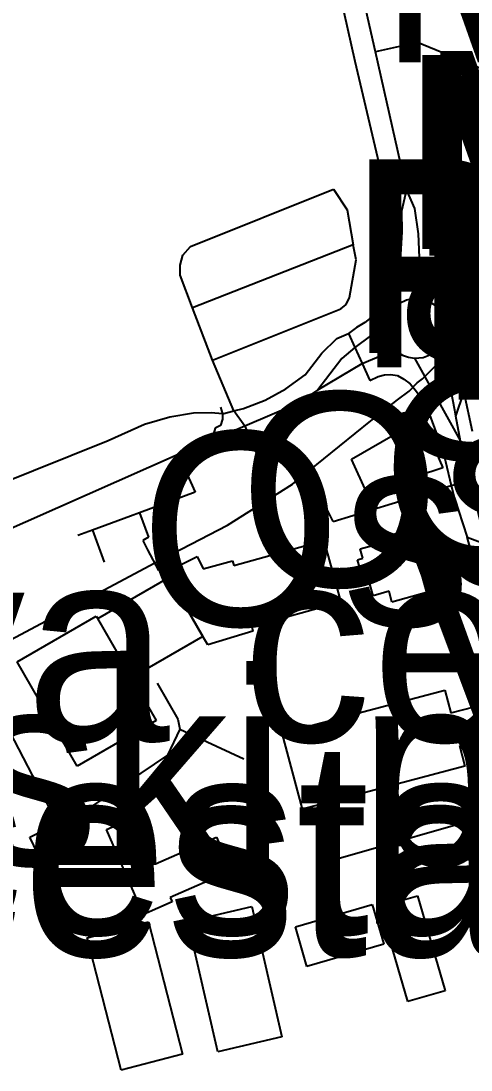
# Model space of a CAD drawing. Extents: x -8864 to 13231, y -7697 to 8949.
# Drawn here: x -2646.4 to -2502.5, y -365.4 to -29.8 of the extents above; entities that cross this region are included whole.
import ezdxf

# ---------------------------------------------------------------- set-up
doc = ezdxf.new("R2010")
doc.units = 0
for name, color, linetype in [('OSM_BUILDING_YES', 9, 'CONTINUOUS'), ('OSM_HIGHWAY_CONSTRUCTION', 8, 'CONTINUOUS'), ('OSM_HIGHWAY_CYCLEWAY', 8, 'CONTINUOUS'), ('OSM_HIGHWAY_FOOTWAY', 8, 'CONTINUOUS'), ('OSM_HIGHWAY_RESIDENTIAL', 8, 'CONTINUOUS'), ('OSM_HIGHWAY_SECONDARY', 8, 'CONTINUOUS'), ('OSM_HIGHWAY_SERVICE', 8, 'CONTINUOUS'), ('OSM_HIGHWAY_UNCLASSIFIED', 8, 'CONTINUOUS'), ('OSM_LABELS', 8, 'CONTINUOUS'), ('OSM_LEISURE_PITCH', 3, 'CONTINUOUS'), ('OSM_WATERWAY_STREAM', 4, 'CONTINUOUS')]:
    doc.layers.add(name, color=color, linetype=linetype)

msp = doc.modelspace()

# ---------------------------------------------------------------- linework, layer by layer
at = {"layer": 'OSM_BUILDING_YES'}
for p, q in [((-2502.014057, -88.299891), (-2511.018653, -91.446708)), ((-2511.018653, -91.446708), (-2507.021715, -102.910905)), ((-2507.021715, -102.910905), (-2508.154946, -103.311206)), ((-2508.154946, -103.311206), (-2501.899203, -121.269187)), ((-2540.735348, -170.005923), (-2518.354029, -157.085073)), ((-2518.354029, -157.085073), (-2511.447443, -172.774677)), ((-2535.781289, -180.680636), (-2540.735348, -170.005923)), ((-2511.447443, -172.774677), (-2535.781289, -180.680636)), ((-2533.292775, -195.625234), (-2522.236112, -192.567374)), ((-2522.236112, -192.567374), (-2516.692466, -212.59358)), ((-2578.31575, -203.920376), (-2549.548519, -195.9477)), ((-2549.548519, -195.9477), (-2544.0891, -215.67368)), ((-2537.940555, -198.683095), (-2532.833356, -197.270919)), ((-2532.833356, -197.270919), (-2533.292775, -195.625234)), ((-2600.214681, -206.088677), (-2590.107482, -201.062666)), ((-2590.107482, -201.062666), (-2588.162612, -205.043445)), ((-2537.113602, -201.663119), (-2537.940555, -198.683095)), ((-2588.162612, -205.043445), (-2578.729227, -202.430364)), ((-2578.729227, -202.430364), (-2578.31575, -203.920376)), ((-2538.75985, -202.119018), (-2537.113602, -201.663119)), ((-2537.312683, -207.33406), (-2538.75985, -202.119018)), ((-2621.83796, -220.955439), (-2599.150362, -207.856676)), ((-2599.150362, -207.856676), (-2600.214681, -206.088677)), ((-2588.262153, -226.704216), (-2599.150362, -207.856676)), ((-2599.150362, -207.856676), (-2588.262153, -226.704216)), ((-2535.666435, -206.878161), (-2537.312683, -207.33406)), ((-2533.798134, -213.638813), (-2535.666435, -206.878161)), ((-2528.698593, -212.226637), (-2533.798134, -213.638813)), ((-2527.749129, -215.651441), (-2528.698593, -212.226637)), ((-2516.692466, -212.59358), (-2527.749129, -215.651441)), ((-2544.0891, -215.67368), (-2572.603652, -223.579639)), ((-2647.672573, -234.776968), (-2622.412233, -220.199313)), ((-2622.412233, -220.199313), (-2603.154957, -253.557791)), ((-2610.957408, -239.814098), (-2621.83796, -220.955439)), ((-2572.603652, -223.579639), (-2572.205489, -225.025173)), ((-2588.262153, -226.704216), (-2610.957408, -239.814098)), ((-2586.654189, -229.384014), (-2588.262153, -226.704216)), ((-2572.205489, -225.025173), (-2586.654189, -229.384014)), ((-2628.415297, -268.146566), (-2647.672573, -234.776968)), ((-2562.848674, -257.649765), (-2510.888484, -243.883833)), ((-2510.888484, -243.883833), (-2508.958928, -251.155981)), ((-2508.958928, -251.155981), (-2497.76444, -248.198196)), ((-2603.154957, -253.557791), (-2628.415297, -268.146566)), ((-2556.409163, -281.956975), (-2562.848674, -257.649765)), ((-2495.000274, -258.650519), (-2506.194762, -261.608304)), ((-2506.194762, -261.608304), (-2504.448974, -268.202163)), ((-2504.448974, -268.202163), (-2556.409163, -281.956975)), ((-2619.066138, -288.395162), (-2609.908403, -284.381025)), ((-2609.908403, -284.381025), (-2603.354038, -299.370101)), ((-2643.576094, -290.863689), (-2637.909938, -288.139413)), ((-2637.909938, -288.139413), (-2632.879309, -298.625095)), ((-2607.174865, -315.582321), (-2619.066138, -288.395162)), ((-2638.545466, -301.338251), (-2643.576094, -290.863689)), ((-2603.354038, -299.370101), (-2583.859396, -290.84145)), ((-2583.859396, -290.84145), (-2579.15036, -301.616239)), ((-2632.879309, -298.625095), (-2638.545466, -301.338251)), ((-2579.15036, -301.616239), (-2598.698601, -310.167128)), ((-2598.07073, -311.601543), (-2607.174865, -315.582321)), ((-2598.698601, -310.167128), (-2598.07073, -311.601543))]:
    msp.add_line(p, q, dxfattribs=at)
at = {"layer": 'OSM_HIGHWAY_CONSTRUCTION'}
for p, q in [((-2592.15955, -101.954628), (-2546.432133, -83.607465)), ((-2546.432133, -83.607465), (-2542.075318, -90.212444)), ((-2542.075318, -90.212444), (-2540.191703, -101.387534)), ((-2594.594466, -104.734501), (-2592.15955, -101.954628)), ((-2540.191703, -101.387534), (-2591.508707, -121.536055)), ((-2539.242239, -106.146677), (-2540.191703, -101.387534)), ((-2595.536273, -107.914676), (-2594.594466, -104.734501)), ((-2541.378533, -118.222446), (-2539.242239, -106.146677)), ((-2595.490331, -111.094851), (-2595.536273, -107.914676)), ((-2591.508707, -121.536055), (-2595.490331, -111.094851)), ((-2544.066129, -121.902998), (-2542.427538, -120.513061)), ((-2542.427538, -120.513061), (-2541.378533, -118.222446)), ((-2585.145766, -138.237533), (-2591.508707, -121.536055)), ((-2585.145766, -138.237533), (-2544.066129, -121.902998)), ((-2578.29278, -154.494231), (-2585.145766, -138.237533)), ((-2574.816516, -159.409047), (-2578.29278, -154.494231))]:
    msp.add_line(p, q, dxfattribs=at)
at = {"layer": 'OSM_HIGHWAY_CYCLEWAY'}
for p, q in [((-2539.51789, -42.709971), (-2549.517891, 1.634565)), ((-2532.297369, -73.577683), (-2539.51789, -42.709971)), ((-2530.383126, -81.883944), (-2532.297369, -73.577683)), ((-2529.732284, -87.043389), (-2530.383126, -81.883944)), ((-2529.433662, -92.881122), (-2529.732284, -87.043389)), ((-2529.632744, -98.718856), (-2529.433662, -92.881122)), ((-2530.520952, -108.192664), (-2529.632744, -98.718856)), ((-2530.520952, -108.192664), (-2532.060003, -116.087503)), ((-2525.22233, -108.081469), (-2530.520952, -108.192664)), ((-2518.813447, -107.959154), (-2525.22233, -108.081469)), ((-2515.076846, -107.959154), (-2518.813447, -107.959154)), ((-2514.165667, -112.184561), (-2515.076846, -107.959154)), ((-2512.488791, -115.27578), (-2514.165667, -112.184561)), ((-2532.060003, -116.087503), (-2534.058471, -123.481966)), ((-2510.643461, -117.210572), (-2512.488791, -115.27578)), ((-2507.802726, -118.900735), (-2510.643461, -117.210572)), ((-2505.72003, -119.567905), (-2507.802726, -118.900735)), ((-2502.909923, -119.245439), (-2505.72003, -119.567905)), ((-2501.370872, -123.437488), (-2502.909923, -119.245439)), ((-2534.058471, -123.481966), (-2534.923709, -125.016456)), ((-2536.478074, -126.217361), (-2539.043158, -127.78521)), ((-2534.923709, -125.016456), (-2536.478074, -126.217361)), ((-2545.375471, -131.376806), (-2541.646527, -129.697762)), ((-2539.043158, -127.78521), (-2541.646527, -129.697762)), ((-2541.646527, -129.697762), (-2539.586803, -134.201157)), ((-2505.475007, -132.299724), (-2503.821102, -130.364932)), ((-2503.821102, -130.364932), (-2499.579141, -128.507977)), ((-2550.207018, -136.091471), (-2545.375471, -131.376806)), ((-2539.586803, -134.201157), (-2537.305026, -139.371721)), ((-2506.317274, -134.80161), (-2505.475007, -132.299724)), ((-2555.528612, -142.974437), (-2550.207018, -136.091471)), ((-2506.592925, -137.125584), (-2506.317274, -134.80161)), ((-2506.332588, -139.760903), (-2506.592925, -137.125584)), ((-2537.305026, -139.371721), (-2534.877767, -144.742436)), ((-2505.229984, -146.354762), (-2506.332588, -139.760903)), ((-2561.684814, -147.444473), (-2555.528612, -142.974437)), ((-2534.877767, -144.742436), (-2532.213142, -143.485933)), ((-2532.213142, -143.485933), (-2530.138103, -142.996676)), ((-2530.138103, -142.996676), (-2528.216204, -142.863242)), ((-2528.216204, -142.863242), (-2526.033968, -143.207946)), ((-2526.033968, -143.207946), (-2523.966587, -144.331015)), ((-2568.33872, -151.069427), (-2561.684814, -147.444473)), ((-2523.966587, -144.331015), (-2521.929833, -145.821027)), ((-2521.929833, -145.821027), (-2520.237643, -147.833655)), ((-2514.058469, -149.357025), (-2508.874701, -147.644624)), ((-2508.874701, -147.644624), (-2505.229984, -146.354762)), ((-2504.755252, -148.656497), (-2505.229984, -146.354762)), ((-2520.237643, -147.833655), (-2518.024779, -150.935993)), ((-2518.024779, -150.935993), (-2514.058469, -149.357025)), ((-2518.024779, -150.935993), (-2516.110537, -154.850055)), ((-2507.305023, -156.206633), (-2504.755252, -148.656497)), ((-2575.222335, -153.726986), (-2568.33872, -151.069427)), ((-2598.813456, -156.49574), (-2606.876244, -158.89755)), ((-2591.271341, -155.216998), (-2598.813456, -156.49574)), ((-2585.574557, -155.17252), (-2591.271341, -155.216998)), ((-2581.975781, -155.406029), (-2585.574557, -155.17252)), ((-2516.110537, -154.850055), (-2511.447443, -167.248289)), ((-2606.876244, -158.89755), (-2618.576092, -164.034756)), ((-2618.576092, -164.034756), (-2661.439802, -181.303328)), ((-2511.447443, -167.248289), (-2510.605176, -170.673093)), ((-2510.605176, -170.673093), (-2508.775161, -178.367782)), ((-2508.775161, -178.367782), (-2507.825697, -182.115051)), ((-2507.825697, -182.115051), (-2503.644992, -194.869109)), ((-2503.644992, -194.869109), (-2497.703184, -197.170844))]:
    msp.add_line(p, q, dxfattribs=at)
at = {"layer": 'OSM_HIGHWAY_FOOTWAY'}
for p, q in [((-2504.755252, -148.656497), (-2502.113598, -160.965776)), ((-2582.61131, -153.271087), (-2581.975781, -155.406029)), ((-2578.29278, -154.494231), (-2575.222335, -153.726986)), ((-2581.914526, -157.207387), (-2582.649595, -159.186657)), ((-2581.975781, -155.406029), (-2578.29278, -154.494231)), ((-2581.975781, -155.406029), (-2581.914526, -157.207387)), ((-2584.341785, -160.031738), (-2585.436731, -163.93468)), ((-2582.649595, -159.186657), (-2584.341785, -160.031738)), ((-2558.69094, -169.627861), (-2566.225397, -158.541726)), ((-2557.557708, -171.39586), (-2558.69094, -169.627861)), ((-2553.200893, -177.08904), (-2557.557708, -171.39586)), ((-2551.975778, -179.06831), (-2553.200893, -177.08904)), ((-2546.531673, -189.898696), (-2551.975778, -179.06831)), ((-2605.582216, -194.891348), (-2607.450516, -195.981058)), ((-2607.450516, -195.981058), (-2605.911466, -198.961082)), ((-2496.684807, -219.665578), (-2503.644992, -194.869109)), ((-2605.911466, -198.961082), (-2602.435202, -205.599419))]:
    msp.add_line(p, q, dxfattribs=at)
at = {"layer": 'OSM_HIGHWAY_RESIDENTIAL'}
for p, q in [((-2508.514824, -122.781438), (-2512.358622, -122.425614)), ((-2501.370872, -123.437488), (-2508.514824, -122.781438)), ((-2507.105942, -127.585059), (-2501.370872, -123.437488)), ((-2510.628147, -129.686643), (-2507.105942, -127.585059)), ((-2488.537793, -281.656749), (-2545.658779, -298.013523))]:
    msp.add_line(p, q, dxfattribs=at)
at = {"layer": 'OSM_HIGHWAY_SECONDARY'}
for p, q in [((-2532.986496, -39.640991), (-2541.524016, -2.379571)), ((-2523.154948, -83.707541), (-2532.986496, -39.640991)), ((-2523.154948, -83.707541), (-2524.663371, -90.579387)), ((-2520.444381, -89.801023), (-2523.154948, -83.707541)), ((-2524.663371, -90.579387), (-2524.548516, -97.273322)), ((-2519.23458, -97.873774), (-2520.444381, -89.801023)), ((-2524.548516, -97.273322), (-2525.22233, -108.081469)), ((-2518.813447, -107.959154), (-2519.23458, -97.873774)), ((-2525.22233, -108.081469), (-2526.286648, -116.643478)), ((-2518.392314, -111.617467), (-2518.813447, -107.959154)), ((-2517.603646, -114.85324), (-2518.392314, -111.617467)), ((-2526.286648, -116.643478), (-2527.1672, -121.680608)), ((-2516.033967, -119.412232), (-2517.603646, -114.85324)), ((-2525.329527, -120.10164), (-2527.1672, -121.680608)), ((-2523.147291, -119.034169), (-2525.329527, -120.10164)), ((-2520.773631, -118.544911), (-2523.147291, -119.034169)), ((-2518.346372, -118.678345), (-2520.773631, -118.544911)), ((-2516.033967, -119.412232), (-2518.346372, -118.678345)), ((-2514.00487, -120.690973), (-2516.033967, -119.412232)), ((-2512.358622, -122.425614), (-2514.00487, -120.690973)), ((-2528.308088, -123.215098), (-2529.11207, -124.949739)), ((-2527.1672, -121.680608), (-2528.308088, -123.215098)), ((-2511.187106, -124.516079), (-2512.358622, -122.425614)), ((-2529.556174, -126.806694), (-2529.571488, -129.275222)), ((-2529.11207, -124.949739), (-2529.556174, -126.806694)), ((-2510.551578, -127.062443), (-2511.187106, -124.516079)), ((-2510.628147, -129.686643), (-2510.551578, -127.062443)), ((-2529.571488, -129.275222), (-2528.95893, -131.654793)), ((-2511.409158, -132.199648), (-2510.628147, -129.686643)), ((-2528.95893, -131.654793), (-2527.764443, -133.800855)), ((-2527.764443, -133.800855), (-2526.056939, -135.568855)), ((-2512.97118, -134.534742), (-2511.409158, -132.199648)), ((-2510.11513, -140.861733), (-2511.409158, -132.199648)), ((-2526.056939, -135.568855), (-2524.372406, -136.658565)), ((-2524.372406, -136.658565), (-2522.496449, -137.359093)), ((-2522.496449, -137.359093), (-2520.520951, -137.670439)), ((-2520.520951, -137.670439), (-2517.726157, -137.381332)), ((-2517.726157, -137.381332), (-2515.138102, -136.313861)), ((-2515.138102, -136.313861), (-2512.97118, -134.534742)), ((-2520.520951, -137.670439), (-2514.058469, -149.357025)), ((-2508.874701, -147.644624), (-2510.11513, -140.861733)), ((-2507.649586, -154.316319), (-2508.874701, -147.644624)), ((-2514.058469, -149.357025), (-2505.850199, -164.212668)), ((-2507.305023, -156.206633), (-2507.649586, -154.316319)), ((-2505.850199, -164.212668), (-2507.305023, -156.206633)), ((-2505.850199, -164.212668), (-2504.410689, -169.438829)), ((-2504.410689, -169.438829), (-2502.687871, -176.911128)), ((-2502.687871, -176.911128), (-2497.703184, -197.170844))]:
    msp.add_line(p, q, dxfattribs=at)
at = {"layer": 'OSM_HIGHWAY_SERVICE'}
for p, q in [((-2519.579144, -36.627609), (-2532.986496, -39.640991)), ((-2485.367808, -50.804962), (-2519.579144, -36.627609)), ((-2489.318803, -75.723745), (-2523.154948, -83.707541)), ((-2574.816516, -159.409047), (-2569.839486, -171.117873)), ((-2596.118203, -168.493672), (-2590.743011, -180.547202)), ((-2508.775161, -178.367782), (-2502.687871, -176.911128)), ((-2590.743011, -180.547202), (-2608.507178, -187.163301)), ((-2546.531673, -189.898696), (-2508.775161, -178.367782)), ((-2608.507178, -187.163301), (-2611.332599, -188.219652)), ((-2608.507178, -187.163301), (-2605.582216, -194.891348)), ((-2611.332599, -188.219652), (-2623.499523, -192.64521)), ((-2623.499523, -192.64521), (-2628.246843, -194.357612)), ((-2623.499523, -192.64521), (-2619.847149, -202.864024)), ((-2634.027855, -287.939263), (-2659.517903, -238.868941)), ((-2602.886963, -241.570978), (-2596.286656, -253.135251)), ((-2596.286656, -253.135251), (-2595.605186, -256.326545)), ((-2595.605186, -256.326545), (-2599.586809, -264.688403)), ((-2595.605186, -256.326545), (-2575.168736, -265.85595)), ((-2599.586809, -264.688403), (-2634.027855, -287.939263)), ((-2629.311162, -297.012769), (-2634.027855, -287.939263))]:
    msp.add_line(p, q, dxfattribs=at)
at = {"layer": 'OSM_HIGHWAY_UNCLASSIFIED'}
for p, q in [((-2529.556174, -126.806694), (-2539.586803, -134.201157)), ((-2539.586803, -134.201157), (-2543.821107, -137.759395)), ((-2537.305026, -139.371721), (-2530.681748, -136.602967)), ((-2530.681748, -136.602967), (-2526.056939, -135.568855)), ((-2543.821107, -137.759395), (-2551.462761, -147.789177)), ((-2551.462761, -147.789177), (-2537.305026, -139.371721)), ((-2551.462761, -147.789177), (-2558.063068, -152.270333)), ((-2558.063068, -152.270333), (-2574.816516, -159.409047)), ((-2574.816516, -159.409047), (-2585.436731, -163.93468)), ((-2585.436731, -163.93468), (-2596.118203, -168.493672)), ((-2596.118203, -168.493672), (-2677.848686, -204.620904))]:
    msp.add_line(p, q, dxfattribs=at)
at = {"layer": 'OSM_LEISURE_PITCH'}
for p, q in [((-2531.501044, -313.058196), (-2519.617428, -309.611154)), ((-2519.617428, -309.611154), (-2510.781287, -340.000727)), ((-2593.055415, -317.839578), (-2572.603652, -313.102674)), ((-2572.603652, -313.102674), (-2562.948214, -354.789652)), ((-2558.660312, -319.607578), (-2534.073785, -312.468863)), ((-2534.073785, -312.468863), (-2530.39844, -325.111727)), ((-2522.672559, -343.458889), (-2531.501044, -313.058196)), ((-2625.275939, -323.076859), (-2605.666443, -318.02861)), ((-2605.666443, -318.02861), (-2594.778233, -360.338279)), ((-2583.399978, -359.526556), (-2593.055415, -317.839578)), ((-2554.984967, -332.26156), (-2558.660312, -319.607578)), ((-2614.38773, -365.386529), (-2625.275939, -323.076859)), ((-2530.39844, -325.111727), (-2554.984967, -332.26156)), ((-2510.781287, -340.000727), (-2522.672559, -343.458889)), ((-2562.948214, -354.789652), (-2583.399978, -359.526556)), ((-2594.778233, -360.338279), (-2614.38773, -365.386529))]:
    msp.add_line(p, q, dxfattribs=at)
at = {"layer": 'OSM_WATERWAY_STREAM'}
for p, q in [((-2517.978837, -144.297656), (-2501.470413, -127.585059)), ((-2519.686341, -145.576398), (-2517.978837, -144.297656)), ((-2522.236112, -148.245076), (-2519.686341, -145.576398)), ((-2534.510233, -157.741123), (-2525.965056, -150.958232)), ((-2525.965056, -150.958232), (-2522.236112, -148.245076)), ((-2559.609776, -177.934122), (-2534.510233, -157.741123)), ((-2580.406103, -191.099601), (-2559.609776, -177.934122)), ((-2603.775171, -203.197609), (-2580.406103, -191.099601)), ((-2656.753738, -231.44112), (-2603.775171, -203.197609))]:
    msp.add_line(p, q, dxfattribs=at)

# ---------------------------------------------------------------- texts
at = {"layer": 'OSM_LABELS'}
for s, p in [('Mariborska cesta', (-2532.232745, -43.019421)), ('Mariborska cesta', (-2519.086541, -101.419049)), ('Mariborska cesta', (-2524.885767, -102.682909)), ('430', (-2517.666119, -118.894237)), ('Polanska cesta', (-2541.760445, -136.027747)), ('Polanska cesta', (-2539.261936, -140.535198)), ('Polanski potok', (-2520.961227, -146.910737)), ('Mariborska cesta', (-2513.183573, -150.940447)), ('Splošna ambulanta Slivnica', (-2529.410691, -170.110447)), ('OŠ Franca Lešnika-Vuka Slivnica', (-2531.102293, -203.755294)), ('Osnovna šola Franca Lešnika-Vuka Slivnica', (-2576.737826, -210.666487)), ('Osnovna šola Franca Lešnika-Vuka Slivnica', (-2608.409169, -223.257174)), ('Vrtec Slivnica', (-2522.818041, -258.772833)), ('Veronikova cesta', (-3013.940517, -260.301642)), ('Polanski potok', (-2875.088661, -299.834817)), ('Grajska cesta', (-2995.965107, -321.948231)), ('Grajska cesta', (-2996.51258, -329.003549))]:
    msp.add_text(s, height=62.042552, dxfattribs=at).set_placement(p)

doc.saveas('drawing.dxf')
